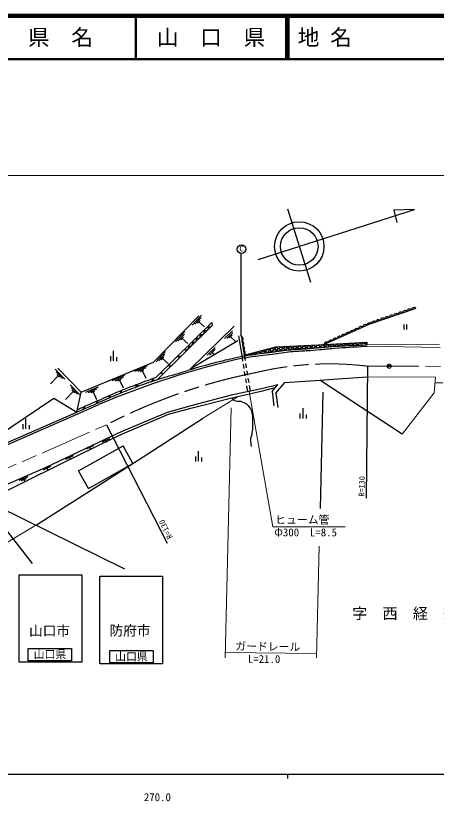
# Model space of a CAD drawing. Units: millimetres, scale not verified. Extents: x 40000 to 680000, y 20000 to 380000.
# Drawn here: x 305297 to 402377, y 198715 to 380000 of the extents above; entities that cross this region are included whole.
import ezdxf
from ezdxf.enums import TextEntityAlignment as Align

# ---------------------------------------------------------------- set-up
doc = ezdxf.new("R2010")
doc.units = ezdxf.units.MM
doc.header["$LTSCALE"] = 1000
doc.header["$PDMODE"] = 32
doc.header["$PDSIZE"] = 500
doc.linetypes.add('CHAIN', pattern=[18.5, 12, -1.5, 3.5, -1.5])
for name, color, linetype, lineweight in [('M-BGD', 7, 'Continuous', 25), ('M-BMK', 2, 'CHAIN', 13), ('M-BMK-HTXT', 7, 'Continuous', 13), ('M-BMK-SRVR', 3, 'Continuous', 25), ('M-STR-HTXT', 7, 'Continuous', 13), ('M-STR-STRC', 7, 'Continuous', 25), ('M-TTL', 2, 'Continuous', 140), ('M-TTL-BAND', 7, 'Continuous', 25), ('M-TTL-LINE', 7, 'Continuous', 50)]:
    doc.layers.add(name, color=color, linetype=linetype, lineweight=lineweight)
doc.layers.add('M-TTL-TXT', color=7, linetype='Continuous')
doc.styles.add('ＭＳ ゴシック', font='')
doc.styles.get('ＭＳ ゴシック').set_extended_font_data('MS Gothic')

msp = doc.modelspace()

# ---------------------------------------------------------------- hatches: boundary and pattern name
at = {"layer": 'M-BGD'}
for points in [[(342972, 301756), (342539, 301340, 0.62516)], [(342966, 300925), (343407, 301331, 0.62516)], [(337084, 296344), (336519, 296141, 0.62516)], [(336743, 295614), (337308, 295817, 0.62516)], [(333380, 294983), (332821, 294766, 0.62516)], [(333007, 294317), (333577, 294505, 0.62516)], [(324259, 291201), (323715, 290948, 0.62516)], [(323945, 290523), (324489, 290776, 0.62516)], [(321224, 289864), (320680, 289611, 0.62516)]]:
    msp.add_hatch(color=256, dxfattribs=at).paths.add_polyline_path(points)
at = {"layer": 'M-STR-HTXT'}
for points in [[(340832, 299658), (340400, 299242, 0.62516)], [(340826, 298826), (341268, 299233, 0.62516)], [(339042, 297881), (338610, 297465, 0.62516)], [(339036, 297050), (339478, 297456, 0.62516)], [(327088, 292454), (326540, 292209, 0.62516)], [(326800, 291797), (327357, 292021, 0.62516)], [(329777, 293585), (329219, 293364, 0.62516)], [(329418, 292920), (329983, 293122, 0.62516)], [(320895, 289170), (321439, 289423, 0.62516)]]:
    msp.add_hatch(color=256, dxfattribs=at).paths.add_polyline_path(points)

# ---------------------------------------------------------------- linework, layer by layer
at = {"layer": 'M-BGD'}
for p, q in [((368003, 335455), (373346, 318528)), ((361261, 323716), (397328, 335269)), ((397328, 335269), (392614, 335136)), ((392614, 335136), (393258, 332279)), ((357371, 306159), (357371, 325047)), ((386896, 308804), (397762, 312527)), ((337073, 300030), (347562, 310735)), ((346041, 308596), (348209, 310917)), ((346657, 308823), (348095, 310354)), ((337686, 296550), (350514, 309095)), ((338043, 296064), (350812, 308670)), ((345550, 298411), (355747, 308387)), ((347250, 309026), (347845, 309639)), ((347546, 309356), (348852, 308203)), ((376455, 304090), (386896, 308804)), ((394899, 308733), (394899, 307571)), ((395530, 308714), (395530, 307552)), ((342201, 304779), (344370, 307100)), ((342817, 305007), (344256, 306538)), ((353482, 305476), (355361, 307274)), ((354019, 305476), (355388, 306845)), ((343411, 305209), (344005, 305822)), ((343707, 305540), (345012, 304386)), ((356565, 304953), (345550, 298411)), ((354583, 305637), (355227, 306281)), ((354905, 305932), (356032, 304832)), ((356721, 306141), (357466, 301563)), ((357300, 306264), (358045, 301686)), ((376623, 304105), (386347, 304647)), ((386347, 304647), (386360, 304039)), ((349455, 301665), (351334, 303463)), ((349992, 301665), (351361, 303033)), ((358045, 301686), (365349, 303592)), ((365349, 303592), (376623, 304105)), ((327236, 300295), (327236, 301437)), ((327870, 300338), (327870, 302664)), ((328673, 300281), (328673, 301169)), ((337701, 300154), (339869, 302475)), ((338317, 300382), (339755, 301912)), ((338910, 300584), (339505, 301197)), ((342539, 301340), (342972, 301756)), ((343407, 301331), (342966, 300925)), ((350636, 302255), (351012, 301799)), ((357466, 301563), (357675, 300278)), ((358045, 301686), (358254, 300401)), ((320417, 293105), (337073, 300030)), ((332812, 298005), (335720, 299283)), ((339206, 300915), (340512, 299761)), ((357788, 299587), (357948, 298600)), ((358366, 299710), (358527, 298723)), ((386469, 299136), (386157, 268692)), ((314432, 298424), (316629, 296131)), ((314625, 297796), (316074, 296276)), ((320417, 293105), (315031, 298638)), ((333468, 297971), (335393, 298811)), ((334093, 297923), (334881, 298252)), ((334495, 298110), (335329, 296350)), ((358060, 297909), (358221, 296922)), ((358639, 298032), (358800, 297045)), ((315108, 296879), (313321, 295069)), ((314794, 297193), (315373, 296565)), ((327595, 295805), (330503, 297084)), ((328251, 295772), (330176, 296612)), ((328876, 295724), (329664, 296053)), ((329278, 295911), (330112, 294151)), ((335391, 295179), (338043, 296064)), ((336519, 296141), (337084, 296344)), ((337308, 295817), (336743, 295614)), ((358333, 296231), (358494, 295244)), ((358912, 296354), (359073, 295367)), ((367395, 295361), (375527, 295904)), ((375527, 295904), (378600, 296110)), ((394504, 283465), (375527, 295904)), ((378600, 296110), (386504, 296638)), ((317895, 294810), (320092, 292517)), ((318088, 294183), (319537, 292662)), ((321465, 293110), (324373, 294389)), ((322121, 293076), (324047, 293916)), ((332821, 294766), (333380, 294983)), ((333577, 294505), (333007, 294317)), ((355410, 292560), (362037, 293940)), ((358606, 294553), (358815, 293269)), ((359185, 294676), (359394, 293392)), ((362037, 293940), (365828, 294902)), ((362280, 293432), (365187, 294183)), ((364507, 293313), (365828, 294902)), ((365377, 292933), (367395, 295361)), ((318571, 293265), (316784, 291455)), ((318257, 293579), (318836, 292951)), ((319410, 288540), (320417, 293105)), ((322746, 293028), (323534, 293358)), ((323149, 293216), (323982, 291456)), ((346077, 290131), (355410, 292560)), ((355154, 291818), (362280, 293432)), ((364507, 293313), (364915, 289997)), ((365377, 292933), (365785, 289617)), ((376155, 293149), (375538, 266295)), ((295005, 278888), (314071, 291755)), ((314071, 291755), (319410, 288540)), ((319636, 288146), (324516, 290261)), ((323715, 290948), (324259, 291201)), ((324489, 290776), (323945, 290523)), ((340334, 288530), (346077, 290131)), ((345716, 289451), (355154, 291818)), ((294587, 277678), (319410, 288540)), ((320680, 289611), (321224, 289864)), ((329705, 284051), (340334, 288530)), ((340577, 288021), (345716, 289451)), ((371619, 287072), (371619, 289398)), ((296893, 278251), (319636, 288146)), ((307649, 284659), (307649, 286985)), ((329948, 283543), (340577, 288021)), ((334728, 278178), (348429, 287054)), ((370985, 287030), (370985, 288171)), ((372423, 287015), (372423, 287903)), ((307015, 284617), (307015, 285758)), ((308453, 284602), (308453, 285490)), ((326242, 285589), (340263, 258249)), ((312177, 275735), (327412, 282963)), ((327412, 282963), (329705, 284051)), ((327655, 282455), (329948, 283543)), ((315733, 276626), (327797, 282522)), ((325271, 281671), (326994, 282471)), ((326102, 282009), (326286, 281609)), ((319825, 274969), (330086, 280724)), ((321575, 280014), (323299, 280814)), ((322406, 280352), (322591, 279952)), ((332354, 276681), (330086, 280724)), ((347474, 277189), (347474, 279515)), ((316878, 277700), (318602, 278500)), ((317709, 278039), (317894, 277639)), ((325918, 272623), (334728, 278178)), ((346840, 277147), (346840, 278289)), ((348277, 277133), (348277, 278021)), ((293773, 267731), (312177, 275735)), ((307187, 272376), (315733, 276626)), ((311685, 275237), (313409, 276037)), ((312516, 275576), (312701, 275175)), ((322093, 270926), (332354, 276681)), ((322093, 270926), (319825, 274969)), ((301245, 269428), (307187, 272376)), ((306078, 272785), (308157, 273651)), ((306520, 272766), (307753, 273228)), ((307136, 272997), (307329, 272593)), ((310081, 262490), (325918, 272623))]:
    msp.add_line(p, q, dxfattribs=at)
at = {"layer": 'M-BGD', "lineweight": 13}
for p, q in [((386360, 304039), (403115, 304231)), ((386415, 303706), (403309, 303402)), ((386504, 296638), (402220, 296599)), ((402220, 296599), (401872, 292986)), ((402093, 295280), (403885, 295245)), ((401872, 292986), (394504, 283465))]:
    msp.add_line(p, q, dxfattribs=at)
at = {"layer": 'M-BGD'}
for centre, radius in [((370749, 326756), 5699), ((370749, 326756), 4328), ((357418, 326128), 1000)]:
    msp.add_circle(centre, radius, dxfattribs=at)
for centre, radius, start, end in [((395155, 311351), 604, 44.6835, 173.12053), ((396179, 311702), 604, 44.6835, 173.12053), ((397203, 312053), 604, 44.6835, 173.12053), ((390034, 309597), 604, 44.6835, 173.12053), ((391062, 309944), 604, 44.6835, 173.12053), ((392082, 310299), 604, 44.6835, 173.12053), ((393107, 310650), 604, 44.6835, 173.12053), ((394134, 310997), 604, 44.6835, 173.12053), ((349140, 307949), 649, 234.54911, 33.07683), ((350041, 308837), 649, 234.35795, 32.88568), ((384997, 307661), 604, 50.0945, 178.53153), ((385988, 308108), 604, 50.0945, 178.53153), ((386977, 308525), 604, 47.18916, 175.62618), ((387986, 308896), 604, 44.6835, 173.12053), ((389014, 309243), 604, 44.6835, 173.12053), ((347326, 306176), 649, 234.54911, 33.07683), ((348227, 307063), 649, 234.35795, 32.88568), ((381035, 305871), 604, 50.0945, 178.53153), ((382026, 306318), 604, 50.0945, 178.53153), ((383016, 306766), 604, 50.0945, 178.53153), ((384007, 307213), 604, 50.0945, 178.53153), ((345513, 304402), 649, 234.54911, 33.07683), ((346414, 305290), 649, 234.35795, 32.88568), ((357170, 305392), 604, 305.23813, 73.67516), ((357348, 304320), 604, 305.23813, 73.67516), ((377078, 304077), 604, 50.0945, 178.53153), ((378068, 304525), 604, 50.0945, 178.53153), ((379054, 304976), 604, 50.0945, 178.53153), ((380045, 305423), 604, 50.0945, 178.53153), ((344600, 303516), 649, 234.35795, 32.88568), ((357518, 303251), 604, 305.23813, 73.67516), ((357697, 302179), 604, 305.23813, 73.67516), ((361641, 302900), 604, 220.57285, 349.00988), ((362691, 303171), 604, 220.57285, 349.00988), ((363277, 302979), 604, 220.57285, 349.00988), ((363742, 303449), 604, 220.57285, 349.00988), ((364339, 303259), 604, 220.57285, 349.00988), ((364791, 303719), 604, 220.57285, 349.00988), ((364830, 303047), 604, 220.57285, 349.00988), ((365918, 303891), 604, 208.11935, 336.55638), ((366469, 303584), 604, 208.11935, 336.55638), ((366994, 303939), 604, 208.11935, 336.55638), ((367545, 303633), 604, 208.11935, 336.55638), ((368071, 303988), 604, 208.11935, 336.55638), ((368624, 303689), 604, 208.11935, 336.55638), ((369147, 304037), 604, 208.11935, 336.55638), ((369703, 303745), 604, 208.11935, 336.55638), ((370223, 304086), 604, 208.11935, 336.55638), ((370773, 303780), 604, 208.11935, 336.55638), ((371299, 304135), 604, 208.11935, 336.55638), ((371849, 303829), 604, 208.11935, 336.55638), ((372375, 304184), 604, 208.11935, 336.55638), ((372929, 303885), 604, 208.11935, 336.55638), ((373451, 304233), 604, 208.11935, 336.55638), ((374008, 303941), 604, 208.11935, 336.55638), ((374527, 304282), 604, 208.11935, 336.55638), ((375077, 303975), 604, 208.11935, 336.55638), ((375604, 304331), 604, 208.11935, 336.55638), ((376680, 304380), 604, 208.11935, 336.55638), ((377759, 304436), 604, 208.11935, 336.55638), ((378838, 304493), 604, 208.11935, 336.55638), ((379918, 304549), 604, 208.11935, 336.55638), ((380997, 304605), 604, 208.11935, 336.55638), ((382069, 304674), 604, 209.53567, 337.9727), ((383147, 304757), 604, 209.53567, 337.9727), ((399129, 115911), 189644, 102.48709, 113.16874), ((342654, 301654), 334, 249.86714, 17.91438), ((343286, 301021), 334, 68.62217, 196.66942), ((359546, 302374), 604, 221.278, 349.71503), ((360590, 302623), 604, 220.57285, 349.00988), ((362227, 302708), 604, 220.57285, 349.00988), ((336752, 296380), 334, 225.73959, 353.78684), ((337075, 295578), 334, 45.73959, 173.78684), ((333048, 295011), 334, 227.13934, 355.18659), ((333338, 294273), 334, 44.23802, 172.28527), ((323925, 291207), 334, 230.93733, 358.98457), ((324279, 290517), 334, 50.93733, 178.98457), ((320890, 289870), 334, 230.93733, 358.98457)]:
    msp.add_arc(centre, radius, start, end, dxfattribs=at)
for centre, major_axis, ratio, start_param, end_param in [((384162, 304832), (131, -640), 0.847015, 5.0387425, 7.2674193), ((385098, 304889), (-64, 626), 0.808369, 1.9968568, 4.1628303), ((385930, 304855), (-118, 512), 0.82809, 1.8875823, 4.1137197), ((365400, 303530), (576, -180), 0.999881, 4.1520301, 6.1604458), ((365934, 303233), (366, -485), 0.973586, 4.6067336, 6.7945446), ((367019, 303277), (623, 25), 0.860616, 3.6530315, 5.7717465), ((368095, 303326), (654, 27), 0.720611, 3.7321012, 5.6926768), ((358498, 302084), (621, 172), 0.759868, 3.7078234, 5.7169546), ((363769, 302768), (619, 164), 0.774066, 3.6994757, 5.7253022)]:
    msp.add_ellipse(centre, major_axis=major_axis, ratio=ratio, start_param=start_param, end_param=end_param, dxfattribs=at)
for points, knots in [([(358014, 301506), (358875, 301646), (359099, 301682), (359797, 301780), (360513, 301881), (360916, 301923), (361634, 302013), (362731, 302150), (363349, 302208), (364444, 302361), (365281, 302477), (365745, 302574), (366583, 302684), (367436, 302796), (367915, 302856), (368772, 302933), (370187, 303058), (370986, 303052), (372403, 303156), (373592, 303244), (374257, 303304), (375445, 303407), (376728, 303518), (377444, 303614), (378728, 303705), (380336, 303818), (381239, 303839), (382849, 303907), (384220, 303966), (384654, 303981), (386360, 304039)], [0, 0, 0, 0, 1, 1, 1, 2, 2, 2, 3, 3, 3, 4, 4, 4, 5, 5, 5, 6, 6, 6, 7, 7, 7, 8, 8, 8, 9, 9, 9, 10, 10, 10, 10]), ([(358066, 301060), (358926, 301200), (359151, 301236), (359849, 301334), (360565, 301435), (360968, 301476), (361686, 301566), (362783, 301704), (363401, 301762), (364496, 301914), (365333, 302031), (365797, 302128), (366635, 302238), (367488, 302350), (367967, 302410), (368824, 302486), (370239, 302612), (371038, 302606), (372455, 302710), (373644, 302797), (374309, 302858), (375497, 302960), (376780, 303070), (377497, 303152), (378780, 303259), (381757, 303506), (382728, 303528), (386415, 303706)], [0, 0, 0, 0, 1, 1, 1, 2, 2, 2, 3, 3, 3, 4, 4, 4, 5, 5, 5, 6, 6, 6, 7, 7, 7, 8, 8, 8, 9, 9, 9, 9]), ([(338043, 296064), (339135, 296403), (339417, 296489), (340301, 296750), (341445, 297087), (342097, 297234), (343240, 297577), (344581, 297979), (345317, 298254), (346657, 298663), (347632, 298961), (348181, 299117), (349164, 299386), (350686, 299802), (351543, 300020), (353075, 300395), (354996, 300864), (355624, 300993), (358014, 301506)], [0, 0, 0, 0, 1, 1, 1, 2, 2, 2, 3, 3, 3, 4, 4, 4, 5, 5, 5, 6, 6, 6, 6]), ([(319410, 288540), (321121, 289287), (321551, 289473), (322921, 290077), (323711, 290425), (324152, 290622), (324943, 290970), (326479, 291644), (327332, 292039), (328880, 292685), (329992, 293149), (330625, 293384), (331749, 293818), (332604, 294148), (333084, 294330), (333945, 294646), (335022, 295043), (335630, 295253), (336717, 295621), (337234, 295796), (337399, 295852), (338043, 296064)], [0, 0, 0, 0, 1, 1, 1, 2, 2, 2, 3, 3, 3, 4, 4, 4, 5, 5, 5, 6, 6, 6, 7, 7, 7, 7]), ([(319538, 289120), (321249, 289866), (321679, 290053), (323049, 290656), (323839, 291004), (324280, 291202), (325071, 291549), (326606, 292224), (327460, 292619), (329008, 293264), (330120, 293728), (330753, 293963), (331877, 294397), (332732, 294728), (333214, 294905), (334072, 295226), (335480, 295752), (335928, 295912), (337686, 296550)], [0, 0, 0, 0, 1, 1, 1, 2, 2, 2, 3, 3, 3, 4, 4, 4, 5, 5, 5, 6, 6, 6, 6]), ([(355200, 291794), (355331, 291568), (355434, 291474), (355627, 291313), (356116, 290907), (356619, 291202), (357229, 291020), (357779, 290855), (358105, 290751), (358564, 290406), (358912, 290143), (359052, 289921), (359284, 289552), (359558, 289117), (359698, 288850), (359818, 288351), (359965, 287741), (359926, 287377), (359952, 286749), (359980, 286052), (360001, 285658), (359952, 284961), (359907, 284333), (359878, 283979), (359765, 283360), (359732, 283178), (359676, 283085), (359631, 282906), (359414, 282037), (359538, 281635), (359631, 280611)], [0, 0, 0, 0, 1, 1, 1, 2, 2, 2, 3, 3, 3, 4, 4, 4, 5, 5, 5, 6, 6, 6, 7, 7, 7, 8, 8, 8, 9, 9, 9, 10, 10, 10, 10])]:
    msp.add_open_spline(points, degree=3, knots=knots, dxfattribs=at)
at = {"layer": 'M-BMK'}
for p, q in [((386379, 299136), (461685, 298916)), ((294418, 271676), (326242, 285589))]:
    msp.add_line(p, q, dxfattribs=at)
for centre, radius, start, end in [((377686, 227196), 72464, 83.11068, 103.58152), ((385960, 170117), 130000, 101.21768, 117.34634)]:
    msp.add_arc(centre, radius, start, end, dxfattribs=at)
at = {"layer": 'M-BMK-SRVR', "lineweight": 13}
msp.add_circle((391522, 299122), 500, dxfattribs=at)
at = {"layer": 'M-BMK-SRVR'}
msp.add_point((391522, 299122), dxfattribs=at)
at = {"layer": 'M-STR-HTXT'}
for p, q in [((88751, 343114), (404506, 343114)), ((340400, 299242), (340832, 299658)), ((341268, 299233), (340826, 298826)), ((338610, 297465), (339042, 297881)), ((339478, 297456), (339036, 297050)), ((326540, 292209), (327088, 292454)), ((327357, 292021), (326800, 291797)), ((329219, 293364), (329777, 293585)), ((329983, 293122), (329418, 292920)), ((348429, 287054), (356388, 291958)), ((359179, 293247), (364615, 262013)), ((321439, 289423), (320895, 289170)), ((355033, 289529), (353625, 231811)), ((300220, 256635), (310081, 262490)), ((364615, 262013), (381312, 262013)), ((375338, 257555), (374747, 231811)), ((353655, 233016), (374770, 232815))]:
    msp.add_line(p, q, dxfattribs=at)
for centre, start, end in [((340515, 299555), 249.86714, 17.91438), ((341146, 298922), 68.62217, 196.66942), ((338725, 297778), 249.86714, 17.91438), ((339356, 297145), 68.62217, 196.66942), ((326754, 292465), 230.07628, 358.12352), ((327133, 291773), 47.94463, 175.99187), ((329444, 293611), 227.60501, 355.65226), ((329750, 292884), 45.7216, 173.76884), ((321229, 289164), 50.93733, 178.98457)]:
    msp.add_arc(centre, 334, start, end, dxfattribs=at)
at = {"layer": 'M-STR-STRC'}
for p, q in [((297428, 268568), (330421, 252376)), ((297428, 268568), (309126, 253575)), ((306114, 230788), (306114, 250988)), ((324740, 230449), (324740, 250649)), ((308178, 231160), (308178, 234003)), ((326991, 230636), (326991, 233479))]:
    msp.add_line(p, q, dxfattribs=at)
for points in [[(306114, 250988), (320563, 250988), (320563, 230788), (306114, 230788)], [(324740, 250649), (339189, 250649), (339189, 230449), (324740, 230449)], [(308178, 234003), (318197, 234003), (318197, 231160), (308178, 231160)], [(326991, 233479), (337011, 233479), (337011, 230636), (326991, 230636)]]:
    msp.add_lwpolyline(points, dxfattribs=at)
at = {"layer": 'M-TTL'}
msp.add_line((680000, 380000), (40000, 380000), dxfattribs=at)
at = {"layer": 'M-TTL-BAND'}
for p, q in [((40000, 205000), (579000, 205000)), ((368000, 205000), (368000, 204000))]:
    msp.add_line(p, q, dxfattribs=at)
at = {"layer": 'M-TTL-LINE'}
for p, q in [((333000, 380000), (333000, 370000)), ((367750, 380000), (367750, 370000)), ((368250, 380000), (368250, 370000)), ((40000, 370000), (680000, 370000))]:
    msp.add_line(p, q, dxfattribs=at)

# ---------------------------------------------------------------- texts
at = {"layer": 'M-BGD', "style": 'ＭＳ ゴシック'}
msp.add_text('C', height=1320, dxfattribs=at).set_placement((356928, 325199), align=Align.BOTTOM_LEFT)
for rotation, p in [(88.39, (386155, 269002)), (116.205, (341903, 259821))]:
    msp.add_text('R=130', height=1320, rotation=rotation, dxfattribs=at).set_placement(p, align=Align.BOTTOM_LEFT)
at = {"layer": 'M-BMK-HTXT', "style": 'ＭＳ ゴシック'}
msp.add_text('字\u3000西\u3000経\u3000納', height=2566, dxfattribs=at).set_placement((382962, 240020), align=Align.BOTTOM_LEFT)
at = {"layer": 'M-STR-HTXT', "style": 'ＭＳ ゴシック'}
for s, p in [('ヒューム管', (365188, 262216)), ('Φ300\u3000L=8.5', (364973, 259303))]:
    msp.add_text(s, height=1833, dxfattribs=at).set_placement(p, align=Align.BOTTOM_LEFT)
for s, rotation, p in [('ガードレール', 359.181, (355962, 233064)), ('L=21.0', 359.386, (358875, 230130))]:
    msp.add_text(s, height=1833, rotation=rotation, dxfattribs=at).set_placement(p, align=Align.BOTTOM_LEFT)
at = {"layer": 'M-STR-STRC', "style": 'ＭＳ ゴシック'}
for s, height, p in [('山口市', 2309, (308379, 236226)), ('防府市', 2309, (326961, 236281)), ('山口県', 1848, (309417, 231140)), ('山口県', 1848, (328230, 230615))]:
    msp.add_text(s, height=height, dxfattribs=at).set_placement(p, align=Align.BOTTOM_LEFT)
at = {"layer": 'M-TTL-BAND', "style": 'ＭＳ ゴシック'}
msp.add_text('270.0', height=1833, dxfattribs=at).set_placement((338000, 198195), align=Align.BOTTOM_CENTER)
at = {"layer": 'M-TTL-TXT', "style": 'ＭＳ ゴシック'}
for s, p in [('県\u3000名', (315625, 375000)), ('山\u3000口\u3000県', (350375, 375000))]:
    msp.add_text(s, height=3666, dxfattribs=at).set_placement(p, align=Align.MIDDLE_CENTER)
msp.add_text('地 名', height=3666, dxfattribs=at).set_placement((370380, 375000), align=Align.MIDDLE_LEFT)

doc.saveas('drawing.dxf')
